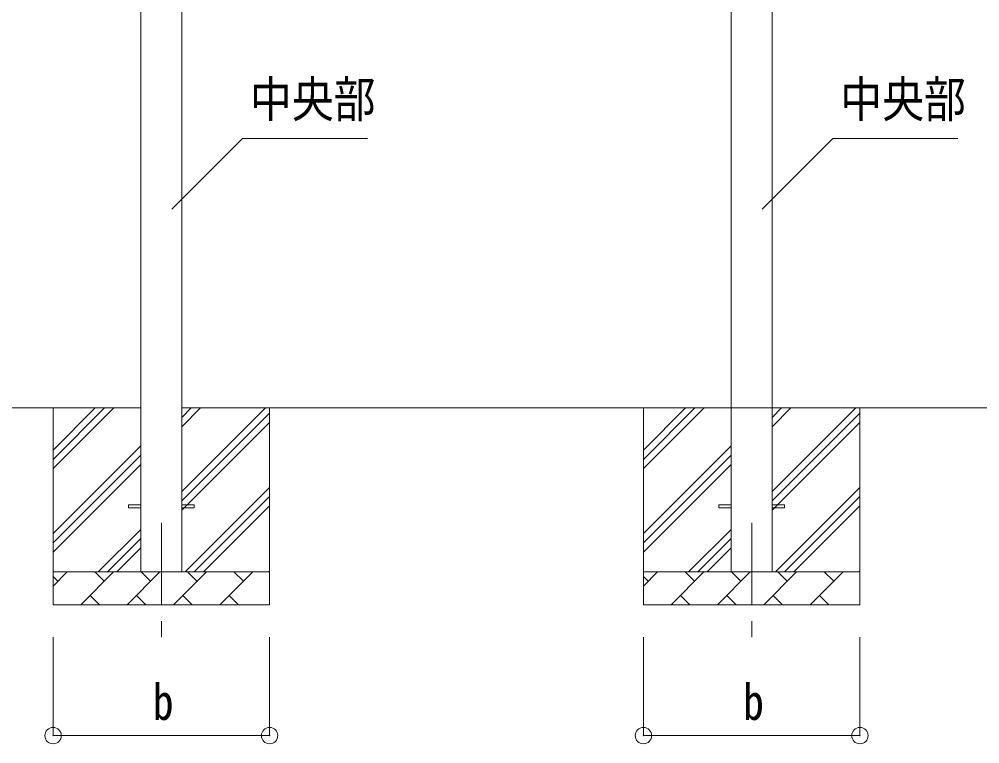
# Model space of a CAD drawing. Units: millimetres, scale not verified. Extents: x -88263 to 14131, y -29850 to 9646.
# Drawn here: x 3180 to 6109, y -704 to 1505 of the extents above; entities that cross this region are included whole.
import ezdxf
from ezdxf.enums import TextEntityAlignment as Align

# ---------------------------------------------------------------- set-up
doc = ezdxf.new("R2010")
doc.units = ezdxf.units.MM
doc.header["$LTSCALE"] = 50
doc.header["$PDMODE"] = 32
doc.header["$PDSIZE"] = 50
doc.linetypes.add('CHAIN1', pattern=[8, 5, -1, 1, -1])
for name, color, linetype, lineweight in [('0-2_建具', 4, 'Continuous', 9), ('0-4_設備', 7, 'Continuous', 9), ('0-6_手摺', 5, 'Continuous', 5), ('0-7_ハッチ', 6, 'Continuous', 9)]:
    doc.layers.add(name, color=color, linetype=linetype, lineweight=lineweight)
doc.styles.add('ＭＳ ゴシック', font='')
doc.styles.get('ＭＳ ゴシック').set_extended_font_data('MS Gothic')

msp = doc.modelspace()

# ---------------------------------------------------------------- linework, layer by layer
at = {"layer": '0-2_建具'}
for p, q in [((3550.64, 2697.99), (3550.64, -180.22)), ((3675.64, -180.22), (3675.64, 2697.99)), ((5350.64, 2723.71), (5350.64, -180.22)), ((5475.64, -180.22), (5475.64, 2723.71)), ((3513.14, 15.28), (3513.14, 24.28)), ((3513.14, 24.28), (3550.64, 24.28)), ((3513.14, 15.28), (3550.64, 15.28)), ((3675.64, 24.28), (3713.14, 24.28)), ((3675.64, 15.28), (3713.14, 15.28)), ((3713.14, 15.28), (3713.14, 24.28)), ((5313.14, 15.28), (5313.14, 24.28)), ((5313.14, 24.28), (5350.64, 24.28)), ((5313.14, 15.28), (5350.64, 15.28)), ((5475.64, 24.28), (5513.14, 24.28)), ((5475.64, 15.28), (5513.14, 15.28)), ((5513.14, 15.28), (5513.14, 24.28))]:
    msp.add_line(p, q, dxfattribs=at)
at = {"layer": '0-2_建具', "color": 7, "linetype": 'CHAIN1'}
for p, q in [((3613.14, -30.22), (3613.14, -379.22)), ((5413.14, -30.22), (5413.14, -379.22))]:
    msp.add_line(p, q, dxfattribs=at)
at = {"layer": '0-4_設備'}
for p, q in [((3550.64, 319.78), (1875.64, 319.78)), ((3283.14, 191.3), (3411.63, 319.78)), ((3283.14, 163.01), (3439.91, 319.78)), ((3283.14, 134.73), (3468.19, 319.78)), ((3283.14, 319.78), (3283.14, -280.22)), ((3675.64, 290.95), (3704.47, 319.78)), ((3675.64, 262.67), (3732.75, 319.78)), ((3675.64, 64.68), (3930.74, 319.78)), ((7150.64, 319.78), (3675.64, 319.78)), ((3675.64, 36.39), (3943.14, 303.89)), ((3943.14, 319.78), (3943.14, -280.22)), ((5083.14, 191.3), (5211.63, 319.78)), ((5083.14, 163.01), (5239.91, 319.78)), ((5083.14, 134.73), (5268.19, 319.78)), ((5083.14, 319.78), (5083.14, -280.22)), ((5475.64, 290.95), (5504.47, 319.78)), ((5475.64, 262.67), (5532.75, 319.78)), ((5475.64, 64.68), (5730.74, 319.78)), ((5475.64, 36.39), (5743.14, 303.89)), ((5743.14, 319.78), (5743.14, -280.22)), ((3675.64, 8.11), (3943.14, 275.61)), ((5475.64, 8.11), (5743.14, 275.61)), ((3283.14, -63.26), (3550.64, 204.24)), ((3283.14, -91.55), (3550.64, 175.95)), ((5083.14, -63.26), (5350.64, 204.24)), ((5083.14, -91.55), (5350.64, 175.95)), ((3283.14, -119.83), (3550.64, 147.67)), ((5083.14, -119.83), (5350.64, 147.67)), ((3685.3, -180.22), (3943.14, 77.62)), ((5485.3, -180.22), (5743.14, 77.62)), ((3713.59, -180.22), (3943.14, 49.34)), ((5513.59, -180.22), (5743.14, 49.34)), ((3741.87, -180.22), (3943.14, 21.05)), ((5541.87, -180.22), (5743.14, 21.05)), ((3420.74, -180.22), (3550.64, -50.32)), ((5220.74, -180.22), (5350.64, -50.32)), ((3449.03, -180.22), (3550.64, -78.61)), ((5249.03, -180.22), (5350.64, -78.61)), ((3477.31, -180.22), (3550.64, -106.89)), ((5277.31, -180.22), (5350.64, -106.89)), ((3283.14, -223.12), (3326.04, -180.22)), ((3283.14, -180.22), (3943.14, -180.22)), ((3297.48, -208.78), (3283.14, -194.44)), ((3367.46, -280.22), (3467.46, -180.22)), ((3438.91, -208.78), (3410.35, -180.22)), ((3508.88, -280.22), (3608.88, -180.22)), ((3580.33, -208.78), (3551.77, -180.22)), ((3650.3, -280.22), (3750.3, -180.22)), ((3721.75, -208.78), (3693.19, -180.22)), ((3791.72, -280.22), (3891.72, -180.22)), ((3863.17, -208.78), (3834.62, -180.22)), ((3939.86, -180.22), (3943.14, -176.94)), ((5083.14, -223.12), (5126.04, -180.22)), ((5083.14, -180.22), (5743.14, -180.22)), ((5097.48, -208.78), (5083.14, -194.44)), ((5167.46, -280.22), (5267.46, -180.22)), ((5238.91, -208.78), (5210.35, -180.22)), ((5308.88, -280.22), (5408.88, -180.22)), ((5380.33, -208.78), (5351.77, -180.22)), ((5450.3, -280.22), (5550.3, -180.22)), ((5521.75, -208.78), (5493.19, -180.22)), ((5591.72, -280.22), (5691.72, -180.22)), ((5663.17, -208.78), (5634.62, -180.22)), ((5739.86, -180.22), (5743.14, -176.94)), ((3396.01, -251.67), (3424.57, -280.22)), ((3537.43, -251.67), (3565.99, -280.22)), ((3678.85, -251.67), (3707.41, -280.22)), ((3820.28, -251.67), (3848.83, -280.22)), ((5196.01, -251.67), (5224.57, -280.22)), ((5337.43, -251.67), (5365.99, -280.22)), ((5478.85, -251.67), (5507.41, -280.22)), ((5620.28, -251.67), (5648.83, -280.22)), ((3943.14, -280.22), (3283.14, -280.22)), ((5743.14, -280.22), (5083.14, -280.22))]:
    msp.add_line(p, q, dxfattribs=at)
at = {"layer": '0-6_手摺', "color": 6, "lineweight": 9}
for p, q in [((3283.14, -679.22), (3283.14, -379.22)), ((5083.14, -679.22), (5083.14, -379.22))]:
    msp.add_line(p, q, dxfattribs=at)
for points in [[(3283.14, -679.22), (3943.14, -679.22), (3943.14, -379.22)], [(5083.14, -679.22), (5743.14, -679.22), (5743.14, -379.22)]]:
    msp.add_lwpolyline(points, dxfattribs=at)
at = {"layer": '0-6_手摺', "color": 6}
for p in [(3283.14, -679.22), (3943.14, -679.22), (5083.14, -679.22), (5743.14, -679.22)]:
    msp.add_point(p, dxfattribs=at)
at = {"layer": '0-7_ハッチ'}
for p, q in [((3860.78, 1141.85), (3644.77, 925.85)), ((4242.09, 1141.85), (3860.78, 1141.85)), ((5660.78, 1141.85), (5444.77, 925.85)), ((6042.09, 1141.85), (5660.78, 1141.85))]:
    msp.add_line(p, q, dxfattribs=at)

# ---------------------------------------------------------------- texts
at = {"layer": '0-6_手摺', "color": 7, "style": 'ＭＳ ゴシック', "width": 0.85}
for p in [(3586.89, -664.22), (5386.89, -664.22)]:
    msp.add_text('b', height=110, dxfattribs=at).set_placement(p, align=Align.BOTTOM_LEFT)
at = {"layer": '0-7_ハッチ', "color": 7, "style": 'ＭＳ ゴシック', "width": 0.85}
for p in [(3883.41, 1173.2), (5683.41, 1173.2)]:
    msp.add_text('中央部', height=110, dxfattribs=at).set_placement(p, align=Align.BOTTOM_LEFT)

doc.saveas('drawing.dxf')
